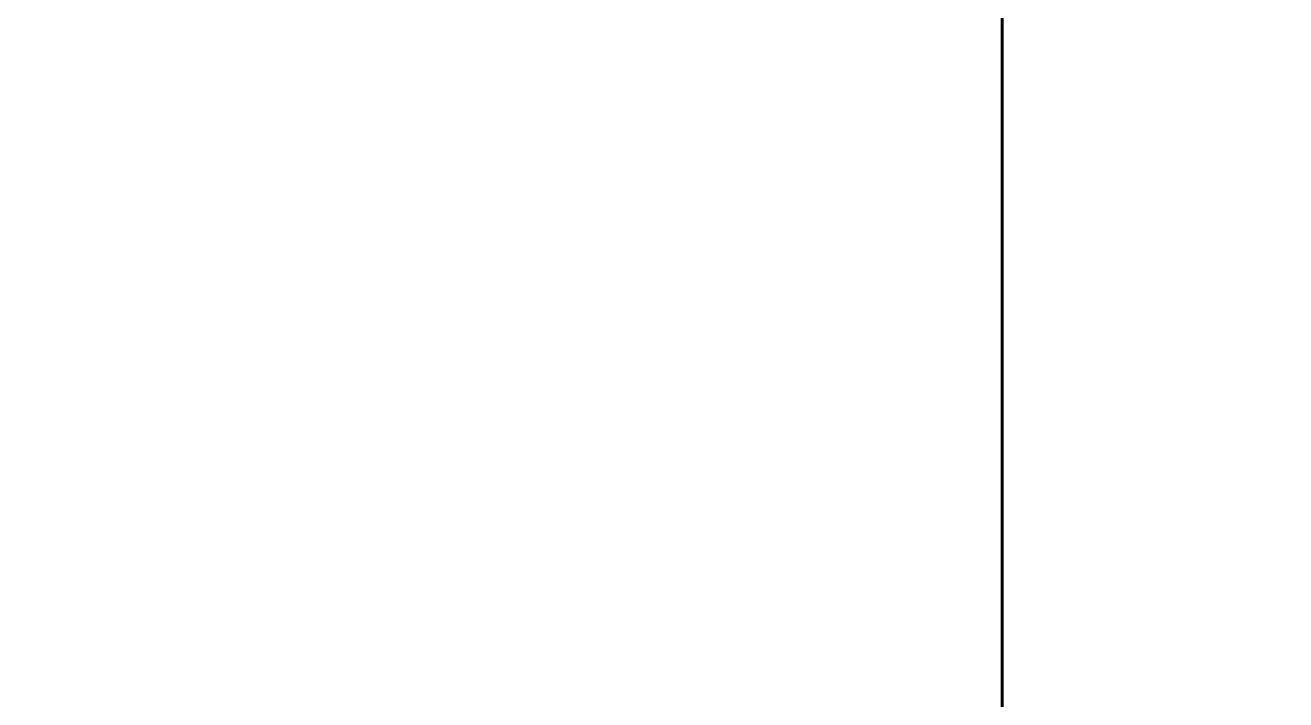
# Model space of a CAD drawing. Header units: inches. Extents: x -4169 to -1846, y 9706 to 12377.
# Drawn here: x -3480.0453 to -3479.8885, y 10410.9949 to 10411.0788 of the extents above; entities that cross this region are included whole.
import ezdxf

# ---------------------------------------------------------------- set-up
doc = ezdxf.new("R2010")
doc.units = ezdxf.units.IN
doc.header["$MEASUREMENT"] = 0
for name, color, linetype, lineweight in [('A-CLNG-PATT-1', 35, 'Continuous', 18), ('A-WALL-PATT-4', 111, 'Continuous', 9), ('I-WALL-3', 2, 'Continuous', 60)]:
    doc.layers.add(name, color=color, linetype=linetype, lineweight=lineweight)

msp = doc.modelspace()

# ---------------------------------------------------------------- hatches: boundary and pattern name
at = {"layer": 'A-CLNG-PATT-1'}
h = msp.add_hatch(dxfattribs=at)
h.set_pattern_fill('FP_27', color=256, style=0, pattern_type=2)
h.set_pattern_definition([(108.435, (4.16, 0), (-16.000521, 32.0003383), [6.072, -44.525]), (139.399, (2.24, 5.76), (-96.00016541, 79.9998798), [2.95, -144.562]), (136.848, (16, 7.68), (-240.00202852, 223.9982064), [7.018, -343.889]), (109.983, (10.88, 12.48), (-47.99971113, 127.99986808), [3.746, -183.53]), (90, (9.6, 0), (-16, 16), [3.2, -12.8]), (118.443, (9.6, 3.2), (112.0002199, -207.99937941), [8.734, -427.981]), (84.289, (5.44, 10.88), (-16.00092206, -143.99947947), [3.216, -157.582]), (129.806, (5.76, 14.08), (64.00060153, -80.0001644), [2.499, -122.465])])
h.paths.add_polyline_path([(-3436.03078, 10334.57086), (-3435.32374, 10334.57086), (-3435.32374, 10344.5894), (-3443.27374, 10344.5894), (-3443.27374, 10342.23035), (-3442.52374, 10342.23035), (-3442.52374, 10339.73035), (-3443.27374, 10339.73035), (-3443.27374, 10334.57086)], flags=0)
h.paths.add_polyline_path([(-3464.18397, 10334.57086), (-3448.02374, 10334.57086), (-3448.02374, 10339.73035), (-3448.77374, 10339.73035), (-3448.77374, 10342.23035), (-3448.02374, 10342.23035), (-3448.02374, 10344.5894), (-3478.29874, 10344.5894), (-3478.29874, 10334.57086)], flags=0)
h.paths.add_polyline_path([(-3437.43613, 10352.5894), (-3435.32374, 10352.5894), (-3435.32374, 10353.52086), (-3478.29874, 10353.52086), (-3478.29874, 10352.5894), (-3454.92374, 10352.5894)], flags=0)
h.paths.add_polyline_path([(-3464.18397, 10353.77086), (-3435.32374, 10353.77086), (-3435.32374, 10391.92086), (-3497.92374, 10391.92086), (-3497.92374, 10353.77086), (-3489.47866, 10353.77086)], flags=0)
h.paths.add_polyline_path([(-3438.8595, 10392.17086), (-3435.32374, 10392.17086), (-3435.32374, 10411.12086), (-3479.92374, 10411.12086), (-3479.92374, 10410.7894), (-3497.92374, 10410.7894), (-3497.92374, 10392.17086), (-3441.74234, 10392.17086)], flags=0)
at = {"layer": 'A-WALL-PATT-4'}
h = msp.add_hatch(dxfattribs=at)
h.set_pattern_fill('FP_1', color=256, style=0, pattern_type=2)
h.set_pattern_definition([(0, (0, 0), (20.48, 5.12), [0.845, -14.515, 0.845, -14.515, -81.92]), (0, (0, 0), (20.48, 5.12), [-30.72, 0.845, -29.875, 0.845, -14.515, -35.84]), (0, (0, 0), (20.48, 5.12), [-76.8, 0.845, -9.395, 0.845, -24.755]), (120, (7.68, 2.56), (-14.67405, 15.1762003), [0.845, -14.515, 0.845, -14.515, -81.92]), (120, (7.68, 2.56), (-14.67405, 15.1762003), [-30.72, 0.845, -29.875, 0.845, -14.515, -35.84]), (120, (7.68, 2.56), (-14.67405, 15.1762003), [-76.8, 0.845, -9.395, 0.845, -24.755]), (240, (10.24, 12.8), (-5.80595, -20.2962003), [0.845, -14.515, 0.845, -14.515, -81.92]), (240, (10.24, 12.8), (-5.80595, -20.2962003), [-30.72, 0.845, -29.875, 0.845, -14.515, -35.84]), (240, (10.24, 12.8), (-5.80595, -20.2962003), [-76.8, 0.845, -9.395, 0.845, -24.755])])
h.paths.add_polyline_path([(-3481.5384, 10410.7894), (-3479.92374, 10410.7894), (-3479.93335, 10411.4144), (-3498.54874, 10411.4144), (-3498.54874, 10410.7894), (-3497.8197, 10410.7894)], flags=0)

# ---------------------------------------------------------------- linework, layer by layer
at = {"layer": 'I-WALL-3'}
msp.add_line((-3479.92374, 10650.1894), (-3479.92374, 10410.7894), dxfattribs=at)

doc.saveas('drawing.dxf')
